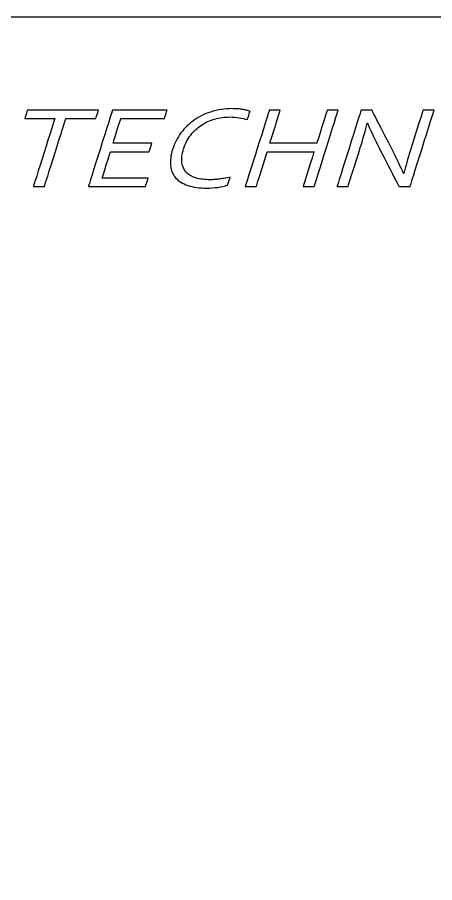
# Model space of a CAD drawing. Header units: inches. Extents: x 19 to 24202, y 17 to 31220.
# Drawn here: x 16368 to 17270, y 11397 to 13266 of the extents above; entities that cross this region are included whole.
import ezdxf

# ---------------------------------------------------------------- set-up
doc = ezdxf.new("R2010")
doc.units = ezdxf.units.IN
doc.header["$MEASUREMENT"] = 0
doc.layers.add('Layer 1', color=7, linetype='Continuous')

msp = doc.modelspace()

# ---------------------------------------------------------------- linework, layer by layer
msp.add_lwpolyline([(24182.836, 6965.992), (24182.836, 13265.992), (15272.836, 13265.992), (15272.836, 6965.992)], close=True)
at = {"layer": 'Layer 1', "color": 7}
for points, knots in [([(16426.676, 12900.32), (16426.676, 12900.32), (16402.91, 12900.32), (16402.91, 12900.32), (16402.91, 12900.32), (16402.91, 12900.32), (16449.16, 13047.229), (16449.16, 13047.229), (16449.16, 13047.229), (16449.16, 13047.229), (16384.279, 13047.229), (16384.279, 13047.229), (16384.279, 13047.229), (16384.279, 13047.229), (16390.012, 13065.435), (16390.012, 13065.435), (16390.012, 13065.435), (16390.012, 13065.435), (16543.544, 13065.435), (16543.544, 13065.435), (16543.544, 13065.435), (16543.544, 13065.435), (16537.811, 13047.229), (16537.811, 13047.229), (16537.811, 13047.229), (16537.811, 13047.229), (16472.93, 13047.229), (16472.93, 13047.229), (16472.93, 13047.229), (16472.93, 13047.229), (16426.676, 12900.32), (16426.676, 12900.32)], [0, 0, 0, 0, 0.11111111, 0.11111111, 0.11111111, 0.11111112, 0.22222222, 0.22222222, 0.22222222, 0.22222223, 0.33333333, 0.33333333, 0.33333333, 0.33333334, 0.44444444, 0.44444444, 0.44444444, 0.44444445, 0.55555556, 0.55555556, 0.55555556, 0.55555557, 0.66666667, 0.66666667, 0.66666667, 0.66666668, 0.77777778, 0.77777778, 0.77777778, 0.77777779, 1, 1, 1, 1]), ([(16426.676, 12900.32), (16426.676, 12900.32), (16402.91, 12900.32), (16402.91, 12900.32), (16402.91, 12900.32), (16402.91, 12900.32), (16449.16, 13047.229), (16449.16, 13047.229), (16449.16, 13047.229), (16449.16, 13047.229), (16384.279, 13047.229), (16384.279, 13047.229), (16384.279, 13047.229), (16384.279, 13047.229), (16390.012, 13065.435), (16390.012, 13065.435), (16390.012, 13065.435), (16390.012, 13065.435), (16543.544, 13065.435), (16543.544, 13065.435), (16543.544, 13065.435), (16543.544, 13065.435), (16537.811, 13047.229), (16537.811, 13047.229), (16537.811, 13047.229), (16537.811, 13047.229), (16472.93, 13047.229), (16472.93, 13047.229), (16472.93, 13047.229), (16472.93, 13047.229), (16426.676, 12900.32), (16426.676, 12900.32)], [0, 0, 0, 0, 0.11111111, 0.11111111, 0.11111111, 0.11111112, 0.22222222, 0.22222222, 0.22222222, 0.22222223, 0.33333333, 0.33333333, 0.33333333, 0.33333334, 0.44444444, 0.44444444, 0.44444444, 0.44444445, 0.55555556, 0.55555556, 0.55555556, 0.55555557, 0.66666667, 0.66666667, 0.66666667, 0.66666668, 0.77777778, 0.77777778, 0.77777778, 0.77777779, 1, 1, 1, 1]), ([(16551.324, 12918.526), (16551.324, 12918.526), (16650.872, 12918.526), (16650.872, 12918.526), (16650.872, 12918.526), (16650.872, 12918.526), (16645.139, 12900.32), (16645.139, 12900.32), (16645.139, 12900.32), (16645.139, 12900.32), (16521.817, 12900.32), (16521.817, 12900.32), (16521.817, 12900.32), (16521.817, 12900.32), (16573.804, 13065.435), (16573.804, 13065.435), (16573.804, 13065.435), (16573.804, 13065.435), (16691.724, 13065.435), (16691.724, 13065.435), (16691.724, 13065.435), (16691.724, 13065.435), (16685.995, 13047.229), (16685.995, 13047.229), (16685.995, 13047.229), (16685.995, 13047.229), (16591.845, 13047.229), (16591.845, 13047.229), (16591.845, 13047.229), (16591.845, 13047.229), (16575.048, 12993.877), (16575.048, 12993.877), (16575.048, 12993.877), (16575.048, 12993.877), (16658.797, 12993.877), (16658.797, 12993.877), (16658.797, 12993.877), (16658.797, 12993.877), (16653.064, 12975.672), (16653.064, 12975.672), (16653.064, 12975.672), (16653.064, 12975.672), (16569.315, 12975.672), (16569.315, 12975.672), (16569.315, 12975.672), (16569.315, 12975.672), (16551.324, 12918.526), (16551.324, 12918.526)], [0, 0, 0, 0, 0.07692308, 0.07692308, 0.07692308, 0.07692309, 0.15384615, 0.15384615, 0.15384615, 0.15384616, 0.23076923, 0.23076923, 0.23076923, 0.23076924, 0.30769231, 0.30769231, 0.30769231, 0.30769232, 0.38461538, 0.38461538, 0.38461538, 0.38461539, 0.46153846, 0.46153846, 0.46153846, 0.46153847, 0.53846154, 0.53846154, 0.53846154, 0.53846155, 0.61538462, 0.61538462, 0.61538462, 0.61538463, 0.69230769, 0.69230769, 0.69230769, 0.6923077, 0.76923077, 0.76923077, 0.76923077, 0.76923078, 0.84615385, 0.84615385, 0.84615385, 0.84615386, 1, 1, 1, 1]), ([(16551.324, 12918.526), (16551.324, 12918.526), (16650.872, 12918.526), (16650.872, 12918.526), (16650.872, 12918.526), (16650.872, 12918.526), (16645.139, 12900.32), (16645.139, 12900.32), (16645.139, 12900.32), (16645.139, 12900.32), (16521.817, 12900.32), (16521.817, 12900.32), (16521.817, 12900.32), (16521.817, 12900.32), (16573.804, 13065.435), (16573.804, 13065.435), (16573.804, 13065.435), (16573.804, 13065.435), (16691.724, 13065.435), (16691.724, 13065.435), (16691.724, 13065.435), (16691.724, 13065.435), (16685.995, 13047.229), (16685.995, 13047.229), (16685.995, 13047.229), (16685.995, 13047.229), (16591.845, 13047.229), (16591.845, 13047.229), (16591.845, 13047.229), (16591.845, 13047.229), (16575.048, 12993.877), (16575.048, 12993.877), (16575.048, 12993.877), (16575.048, 12993.877), (16658.797, 12993.877), (16658.797, 12993.877), (16658.797, 12993.877), (16658.797, 12993.877), (16653.064, 12975.672), (16653.064, 12975.672), (16653.064, 12975.672), (16653.064, 12975.672), (16569.315, 12975.672), (16569.315, 12975.672), (16569.315, 12975.672), (16569.315, 12975.672), (16551.324, 12918.526), (16551.324, 12918.526)], [0, 0, 0, 0, 0.07692308, 0.07692308, 0.07692308, 0.07692309, 0.15384615, 0.15384615, 0.15384615, 0.15384616, 0.23076923, 0.23076923, 0.23076923, 0.23076924, 0.30769231, 0.30769231, 0.30769231, 0.30769232, 0.38461538, 0.38461538, 0.38461538, 0.38461539, 0.46153846, 0.46153846, 0.46153846, 0.46153847, 0.53846154, 0.53846154, 0.53846154, 0.53846155, 0.61538462, 0.61538462, 0.61538462, 0.61538463, 0.69230769, 0.69230769, 0.69230769, 0.6923077, 0.76923077, 0.76923077, 0.76923077, 0.76923078, 0.84615385, 0.84615385, 0.84615385, 0.84615386, 1, 1, 1, 1]), ([(16827.023, 13050.771), (16816.126, 13050.771), (16805.507, 13049.293), (16795.133, 13046.387), (16795.133, 13046.387), (16784.759, 13043.482), (16775.157, 13039.094), (16766.359, 13033.322), (16766.359, 13033.322), (16757.587, 13027.507), (16749.826, 13020.3), (16743.103, 13011.704), (16743.103, 13011.704), (16736.387, 13003.109), (16731.2, 12993.074), (16727.604, 12981.659), (16727.604, 12981.659), (16724.02, 12970.275), (16722.811, 12960.458), (16723.884, 12952.069), (16723.884, 12952.069), (16724.972, 12943.727), (16728.096, 12936.817), (16733.209, 12931.341), (16733.209, 12931.341), (16738.368, 12925.858), (16745.314, 12921.813), (16754.148, 12919.2), (16754.148, 12919.2), (16762.966, 12916.544), (16773.304, 12915.238), (16785.145, 12915.238), (16785.145, 12915.238), (16788.409, 12915.238), (16791.868, 12915.367), (16795.577, 12915.659), (16795.577, 12915.659), (16799.271, 12915.913), (16803.069, 12916.334), (16806.895, 12916.841), (16806.895, 12916.841), (16810.717, 12917.344), (16814.469, 12917.937), (16818.197, 12918.611), (16818.197, 12918.611), (16821.875, 12919.286), (16825.221, 12920), (16828.197, 12920.803), (16828.197, 12920.803), (16828.197, 12920.803), (16822.651, 12903.187), (16822.651, 12903.187), (16822.651, 12903.187), (16816.36, 12901.288), (16809.274, 12899.856), (16801.416, 12898.803), (16801.416, 12898.803), (16793.518, 12897.793), (16785.632, 12897.286), (16777.708, 12897.286), (16777.708, 12897.286), (16761.562, 12897.286), (16747.795, 12899.182), (16736.524, 12903.019), (16736.524, 12903.019), (16725.253, 12906.853), (16716.536, 12912.371), (16710.323, 12919.536), (16710.323, 12919.536), (16704.111, 12926.7), (16700.468, 12935.428), (16699.36, 12945.748), (16699.36, 12945.748), (16698.265, 12956.118), (16699.774, 12967.833), (16703.888, 12980.894), (16703.888, 12980.894), (16707.933, 12993.749), (16713.931, 13005.554), (16721.93, 13016.338), (16721.93, 13016.338), (16729.933, 13027.125), (16739.491, 13036.399), (16750.599, 13044.152), (16750.599, 13044.152), (16761.694, 13051.867), (16774.104, 13057.935), (16787.789, 13062.233), (16787.789, 13062.233), (16801.537, 13066.573), (16816.08, 13068.722), (16831.434, 13068.722), (16831.434, 13068.722), (16835.494, 13068.722), (16839.519, 13068.594), (16843.387, 13068.301), (16843.387, 13068.301), (16847.256, 13068.005), (16850.938, 13067.587), (16854.393, 13067.077), (16854.393, 13067.077), (16857.833, 13066.531), (16861.004, 13065.899), (16863.901, 13065.181), (16863.901, 13065.181), (16866.729, 13064.425), (16869.163, 13063.664), (16871.144, 13062.865), (16871.144, 13062.865), (16871.144, 13062.865), (16865.582, 13045.205), (16865.582, 13045.205), (16865.582, 13045.205), (16860.181, 13046.765), (16854.163, 13048.115), (16847.564, 13049.168), (16847.564, 13049.168), (16840.915, 13050.225), (16834.102, 13050.771), (16827.023, 13050.771)], [0, 0, 0, 0, 0.03225806, 0.03225806, 0.03225806, 0.03225807, 0.06451613, 0.06451613, 0.06451613, 0.06451614, 0.09677419, 0.09677419, 0.09677419, 0.0967742, 0.12903226, 0.12903226, 0.12903226, 0.12903227, 0.16129032, 0.16129032, 0.16129032, 0.16129033, 0.19354839, 0.19354839, 0.19354839, 0.1935484, 0.22580645, 0.22580645, 0.22580645, 0.22580646, 0.25806452, 0.25806452, 0.25806452, 0.25806453, 0.29032258, 0.29032258, 0.29032258, 0.29032259, 0.32258065, 0.32258065, 0.32258065, 0.32258066, 0.35483871, 0.35483871, 0.35483871, 0.35483872, 0.38709677, 0.38709677, 0.38709677, 0.38709678, 0.41935484, 0.41935484, 0.41935484, 0.41935485, 0.4516129, 0.4516129, 0.4516129, 0.45161291, 0.48387097, 0.48387097, 0.48387097, 0.48387098, 0.51612903, 0.51612903, 0.51612903, 0.51612904, 0.5483871, 0.5483871, 0.5483871, 0.54838711, 0.58064516, 0.58064516, 0.58064516, 0.58064517, 0.61290323, 0.61290323, 0.61290323, 0.61290324, 0.64516129, 0.64516129, 0.64516129, 0.6451613, 0.67741935, 0.67741935, 0.67741935, 0.67741936, 0.70967742, 0.70967742, 0.70967742, 0.70967743, 0.74193548, 0.74193548, 0.74193548, 0.74193549, 0.77419355, 0.77419355, 0.77419355, 0.77419356, 0.80645161, 0.80645161, 0.80645161, 0.80645162, 0.83870968, 0.83870968, 0.83870968, 0.83870969, 0.87096774, 0.87096774, 0.87096774, 0.87096775, 0.90322581, 0.90322581, 0.90322581, 0.90322582, 0.93548387, 0.93548387, 0.93548387, 0.93548388, 1, 1, 1, 1]), ([(16827.023, 13050.771), (16816.126, 13050.771), (16805.507, 13049.293), (16795.133, 13046.387), (16795.133, 13046.387), (16784.759, 13043.482), (16775.157, 13039.094), (16766.359, 13033.322), (16766.359, 13033.322), (16757.587, 13027.507), (16749.826, 13020.3), (16743.103, 13011.704), (16743.103, 13011.704), (16736.387, 13003.109), (16731.2, 12993.074), (16727.604, 12981.659), (16727.604, 12981.659), (16724.02, 12970.275), (16722.811, 12960.458), (16723.884, 12952.069), (16723.884, 12952.069), (16724.972, 12943.727), (16728.096, 12936.817), (16733.209, 12931.341), (16733.209, 12931.341), (16738.368, 12925.858), (16745.314, 12921.813), (16754.148, 12919.2), (16754.148, 12919.2), (16762.966, 12916.544), (16773.304, 12915.238), (16785.145, 12915.238), (16785.145, 12915.238), (16788.409, 12915.238), (16791.868, 12915.367), (16795.577, 12915.659), (16795.577, 12915.659), (16799.271, 12915.913), (16803.069, 12916.334), (16806.895, 12916.841), (16806.895, 12916.841), (16810.717, 12917.344), (16814.469, 12917.937), (16818.197, 12918.611), (16818.197, 12918.611), (16821.875, 12919.286), (16825.221, 12920), (16828.197, 12920.803), (16828.197, 12920.803), (16828.197, 12920.803), (16822.651, 12903.187), (16822.651, 12903.187), (16822.651, 12903.187), (16816.36, 12901.288), (16809.274, 12899.856), (16801.416, 12898.803), (16801.416, 12898.803), (16793.518, 12897.793), (16785.632, 12897.286), (16777.708, 12897.286), (16777.708, 12897.286), (16761.562, 12897.286), (16747.795, 12899.182), (16736.524, 12903.019), (16736.524, 12903.019), (16725.253, 12906.853), (16716.536, 12912.371), (16710.323, 12919.536), (16710.323, 12919.536), (16704.111, 12926.7), (16700.468, 12935.428), (16699.36, 12945.748), (16699.36, 12945.748), (16698.265, 12956.118), (16699.774, 12967.833), (16703.888, 12980.894), (16703.888, 12980.894), (16707.933, 12993.749), (16713.931, 13005.554), (16721.93, 13016.338), (16721.93, 13016.338), (16729.933, 13027.125), (16739.491, 13036.399), (16750.599, 13044.152), (16750.599, 13044.152), (16761.694, 13051.867), (16774.104, 13057.935), (16787.789, 13062.233), (16787.789, 13062.233), (16801.537, 13066.573), (16816.08, 13068.722), (16831.434, 13068.722), (16831.434, 13068.722), (16835.494, 13068.722), (16839.519, 13068.594), (16843.387, 13068.301), (16843.387, 13068.301), (16847.256, 13068.005), (16850.938, 13067.587), (16854.393, 13067.077), (16854.393, 13067.077), (16857.833, 13066.531), (16861.004, 13065.899), (16863.901, 13065.181), (16863.901, 13065.181), (16866.729, 13064.425), (16869.163, 13063.664), (16871.144, 13062.865), (16871.144, 13062.865), (16871.144, 13062.865), (16865.582, 13045.205), (16865.582, 13045.205), (16865.582, 13045.205), (16860.181, 13046.765), (16854.163, 13048.115), (16847.564, 13049.168), (16847.564, 13049.168), (16840.915, 13050.225), (16834.102, 13050.771), (16827.023, 13050.771)], [0, 0, 0, 0, 0.03225806, 0.03225806, 0.03225806, 0.03225807, 0.06451613, 0.06451613, 0.06451613, 0.06451614, 0.09677419, 0.09677419, 0.09677419, 0.0967742, 0.12903226, 0.12903226, 0.12903226, 0.12903227, 0.16129032, 0.16129032, 0.16129032, 0.16129033, 0.19354839, 0.19354839, 0.19354839, 0.1935484, 0.22580645, 0.22580645, 0.22580645, 0.22580646, 0.25806452, 0.25806452, 0.25806452, 0.25806453, 0.29032258, 0.29032258, 0.29032258, 0.29032259, 0.32258065, 0.32258065, 0.32258065, 0.32258066, 0.35483871, 0.35483871, 0.35483871, 0.35483872, 0.38709677, 0.38709677, 0.38709677, 0.38709678, 0.41935484, 0.41935484, 0.41935484, 0.41935485, 0.4516129, 0.4516129, 0.4516129, 0.45161291, 0.48387097, 0.48387097, 0.48387097, 0.48387098, 0.51612903, 0.51612903, 0.51612903, 0.51612904, 0.5483871, 0.5483871, 0.5483871, 0.54838711, 0.58064516, 0.58064516, 0.58064516, 0.58064517, 0.61290323, 0.61290323, 0.61290323, 0.61290324, 0.64516129, 0.64516129, 0.64516129, 0.6451613, 0.67741935, 0.67741935, 0.67741935, 0.67741936, 0.70967742, 0.70967742, 0.70967742, 0.70967743, 0.74193548, 0.74193548, 0.74193548, 0.74193549, 0.77419355, 0.77419355, 0.77419355, 0.77419356, 0.80645161, 0.80645161, 0.80645161, 0.80645162, 0.83870968, 0.83870968, 0.83870968, 0.83870969, 0.87096774, 0.87096774, 0.87096774, 0.87096775, 0.90322581, 0.90322581, 0.90322581, 0.90322582, 0.93548387, 0.93548387, 0.93548387, 0.93548388, 1, 1, 1, 1]), ([(16914.009, 12993.877), (16914.009, 12993.877), (17015.338, 12993.877), (17015.338, 12993.877), (17015.338, 12993.877), (17015.338, 12993.877), (17037.865, 13065.435), (17037.865, 13065.435), (17037.865, 13065.435), (17037.865, 13065.435), (17061.639, 13065.435), (17061.639, 13065.435), (17061.639, 13065.435), (17061.639, 13065.435), (17009.656, 12900.32), (17009.656, 12900.32), (17009.656, 12900.32), (17009.656, 12900.32), (16985.882, 12900.32), (16985.882, 12900.32), (16985.882, 12900.32), (16985.882, 12900.32), (17009.605, 12975.672), (17009.605, 12975.672), (17009.605, 12975.672), (17009.605, 12975.672), (16908.276, 12975.672), (16908.276, 12975.672), (16908.276, 12975.672), (16908.276, 12975.672), (16884.552, 12900.32), (16884.552, 12900.32), (16884.552, 12900.32), (16884.552, 12900.32), (16860.778, 12900.32), (16860.778, 12900.32), (16860.778, 12900.32), (16860.778, 12900.32), (16912.761, 13065.435), (16912.761, 13065.435), (16912.761, 13065.435), (16912.761, 13065.435), (16936.535, 13065.435), (16936.535, 13065.435), (16936.535, 13065.435), (16936.535, 13065.435), (16914.009, 12993.877), (16914.009, 12993.877)], [0, 0, 0, 0, 0.07692308, 0.07692308, 0.07692308, 0.07692309, 0.15384615, 0.15384615, 0.15384615, 0.15384616, 0.23076923, 0.23076923, 0.23076923, 0.23076924, 0.30769231, 0.30769231, 0.30769231, 0.30769232, 0.38461538, 0.38461538, 0.38461538, 0.38461539, 0.46153846, 0.46153846, 0.46153846, 0.46153847, 0.53846154, 0.53846154, 0.53846154, 0.53846155, 0.61538462, 0.61538462, 0.61538462, 0.61538463, 0.69230769, 0.69230769, 0.69230769, 0.6923077, 0.76923077, 0.76923077, 0.76923077, 0.76923078, 0.84615385, 0.84615385, 0.84615385, 0.84615386, 1, 1, 1, 1]), ([(16914.009, 12993.877), (16914.009, 12993.877), (17015.338, 12993.877), (17015.338, 12993.877), (17015.338, 12993.877), (17015.338, 12993.877), (17037.865, 13065.435), (17037.865, 13065.435), (17037.865, 13065.435), (17037.865, 13065.435), (17061.639, 13065.435), (17061.639, 13065.435), (17061.639, 13065.435), (17061.639, 13065.435), (17009.656, 12900.32), (17009.656, 12900.32), (17009.656, 12900.32), (17009.656, 12900.32), (16985.882, 12900.32), (16985.882, 12900.32), (16985.882, 12900.32), (16985.882, 12900.32), (17009.605, 12975.672), (17009.605, 12975.672), (17009.605, 12975.672), (17009.605, 12975.672), (16908.276, 12975.672), (16908.276, 12975.672), (16908.276, 12975.672), (16908.276, 12975.672), (16884.552, 12900.32), (16884.552, 12900.32), (16884.552, 12900.32), (16884.552, 12900.32), (16860.778, 12900.32), (16860.778, 12900.32), (16860.778, 12900.32), (16860.778, 12900.32), (16912.761, 13065.435), (16912.761, 13065.435), (16912.761, 13065.435), (16912.761, 13065.435), (16936.535, 13065.435), (16936.535, 13065.435), (16936.535, 13065.435), (16936.535, 13065.435), (16914.009, 12993.877), (16914.009, 12993.877)], [0, 0, 0, 0, 0.07692308, 0.07692308, 0.07692308, 0.07692309, 0.15384615, 0.15384615, 0.15384615, 0.15384616, 0.23076923, 0.23076923, 0.23076923, 0.23076924, 0.30769231, 0.30769231, 0.30769231, 0.30769232, 0.38461538, 0.38461538, 0.38461538, 0.38461539, 0.46153846, 0.46153846, 0.46153846, 0.46153847, 0.53846154, 0.53846154, 0.53846154, 0.53846155, 0.61538462, 0.61538462, 0.61538462, 0.61538463, 0.69230769, 0.69230769, 0.69230769, 0.6923077, 0.76923077, 0.76923077, 0.76923077, 0.76923078, 0.84615385, 0.84615385, 0.84615385, 0.84615386, 1, 1, 1, 1]), ([(17181.783, 12973.395), (17189.08, 12958.813), (17196.107, 12943.852), (17202.901, 12928.471), (17202.901, 12928.471), (17202.901, 12928.471), (17203.744, 12928.471), (17203.744, 12928.471), (17203.744, 12928.471), (17207.546, 12944.488), (17212.066, 12960.876), (17217.319, 12977.568), (17217.319, 12977.568), (17217.319, 12977.568), (17244.982, 13065.435), (17244.982, 13065.435), (17244.982, 13065.435), (17244.982, 13065.435), (17268.905, 13065.435), (17268.905, 13065.435), (17268.905, 13065.435), (17268.905, 13065.435), (17216.918, 12900.32), (17216.918, 12900.32), (17216.918, 12900.32), (17216.918, 12900.32), (17193.151, 12900.32), (17193.151, 12900.32), (17193.151, 12900.32), (17193.151, 12900.32), (17146.055, 12992.36), (17146.055, 12992.36), (17146.055, 12992.36), (17137.982, 13008.417), (17130.958, 13023.377), (17125.034, 13037.284), (17125.034, 13037.284), (17125.034, 13037.284), (17124.145, 13037.284), (17124.145, 13037.284), (17124.145, 13037.284), (17120.642, 13022.242), (17115.756, 13004.669), (17109.442, 12984.607), (17109.442, 12984.607), (17109.442, 12984.607), (17082.902, 12900.32), (17082.902, 12900.32), (17082.902, 12900.32), (17082.902, 12900.32), (17059.132, 12900.32), (17059.132, 12900.32), (17059.132, 12900.32), (17059.132, 12900.32), (17111.115, 13065.435), (17111.115, 13065.435), (17111.115, 13065.435), (17111.115, 13065.435), (17134.593, 13065.435), (17134.593, 13065.435), (17134.593, 13065.435), (17134.593, 13065.435), (17181.783, 12973.395), (17181.783, 12973.395)], [0, 0, 0, 0, 0.05882353, 0.05882353, 0.05882353, 0.05882354, 0.11764706, 0.11764706, 0.11764706, 0.11764707, 0.17647059, 0.17647059, 0.17647059, 0.1764706, 0.23529412, 0.23529412, 0.23529412, 0.23529413, 0.29411765, 0.29411765, 0.29411765, 0.29411766, 0.35294118, 0.35294118, 0.35294118, 0.35294119, 0.41176471, 0.41176471, 0.41176471, 0.41176472, 0.47058824, 0.47058824, 0.47058824, 0.47058825, 0.52941176, 0.52941176, 0.52941176, 0.52941177, 0.58823529, 0.58823529, 0.58823529, 0.5882353, 0.64705882, 0.64705882, 0.64705882, 0.64705883, 0.70588235, 0.70588235, 0.70588235, 0.70588236, 0.76470588, 0.76470588, 0.76470588, 0.76470589, 0.82352941, 0.82352941, 0.82352941, 0.82352942, 0.88235294, 0.88235294, 0.88235294, 0.88235295, 1, 1, 1, 1]), ([(17181.783, 12973.395), (17189.08, 12958.813), (17196.107, 12943.852), (17202.901, 12928.471), (17202.901, 12928.471), (17202.901, 12928.471), (17203.744, 12928.471), (17203.744, 12928.471), (17203.744, 12928.471), (17207.546, 12944.488), (17212.066, 12960.876), (17217.319, 12977.568), (17217.319, 12977.568), (17217.319, 12977.568), (17244.982, 13065.435), (17244.982, 13065.435), (17244.982, 13065.435), (17244.982, 13065.435), (17268.905, 13065.435), (17268.905, 13065.435), (17268.905, 13065.435), (17268.905, 13065.435), (17216.918, 12900.32), (17216.918, 12900.32), (17216.918, 12900.32), (17216.918, 12900.32), (17193.151, 12900.32), (17193.151, 12900.32), (17193.151, 12900.32), (17193.151, 12900.32), (17146.055, 12992.36), (17146.055, 12992.36), (17146.055, 12992.36), (17137.982, 13008.417), (17130.958, 13023.377), (17125.034, 13037.284), (17125.034, 13037.284), (17125.034, 13037.284), (17124.145, 13037.284), (17124.145, 13037.284), (17124.145, 13037.284), (17120.642, 13022.242), (17115.756, 13004.669), (17109.442, 12984.607), (17109.442, 12984.607), (17109.442, 12984.607), (17082.902, 12900.32), (17082.902, 12900.32), (17082.902, 12900.32), (17082.902, 12900.32), (17059.132, 12900.32), (17059.132, 12900.32), (17059.132, 12900.32), (17059.132, 12900.32), (17111.115, 13065.435), (17111.115, 13065.435), (17111.115, 13065.435), (17111.115, 13065.435), (17134.593, 13065.435), (17134.593, 13065.435), (17134.593, 13065.435), (17134.593, 13065.435), (17181.783, 12973.395), (17181.783, 12973.395)], [0, 0, 0, 0, 0.05882353, 0.05882353, 0.05882353, 0.05882354, 0.11764706, 0.11764706, 0.11764706, 0.11764707, 0.17647059, 0.17647059, 0.17647059, 0.1764706, 0.23529412, 0.23529412, 0.23529412, 0.23529413, 0.29411765, 0.29411765, 0.29411765, 0.29411766, 0.35294118, 0.35294118, 0.35294118, 0.35294119, 0.41176471, 0.41176471, 0.41176471, 0.41176472, 0.47058824, 0.47058824, 0.47058824, 0.47058825, 0.52941176, 0.52941176, 0.52941176, 0.52941177, 0.58823529, 0.58823529, 0.58823529, 0.5882353, 0.64705882, 0.64705882, 0.64705882, 0.64705883, 0.70588235, 0.70588235, 0.70588235, 0.70588236, 0.76470588, 0.76470588, 0.76470588, 0.76470589, 0.82352941, 0.82352941, 0.82352941, 0.82352942, 0.88235294, 0.88235294, 0.88235294, 0.88235295, 1, 1, 1, 1])]:
    msp.add_open_spline(points, degree=3, knots=knots, dxfattribs=at)

doc.saveas('drawing.dxf')
